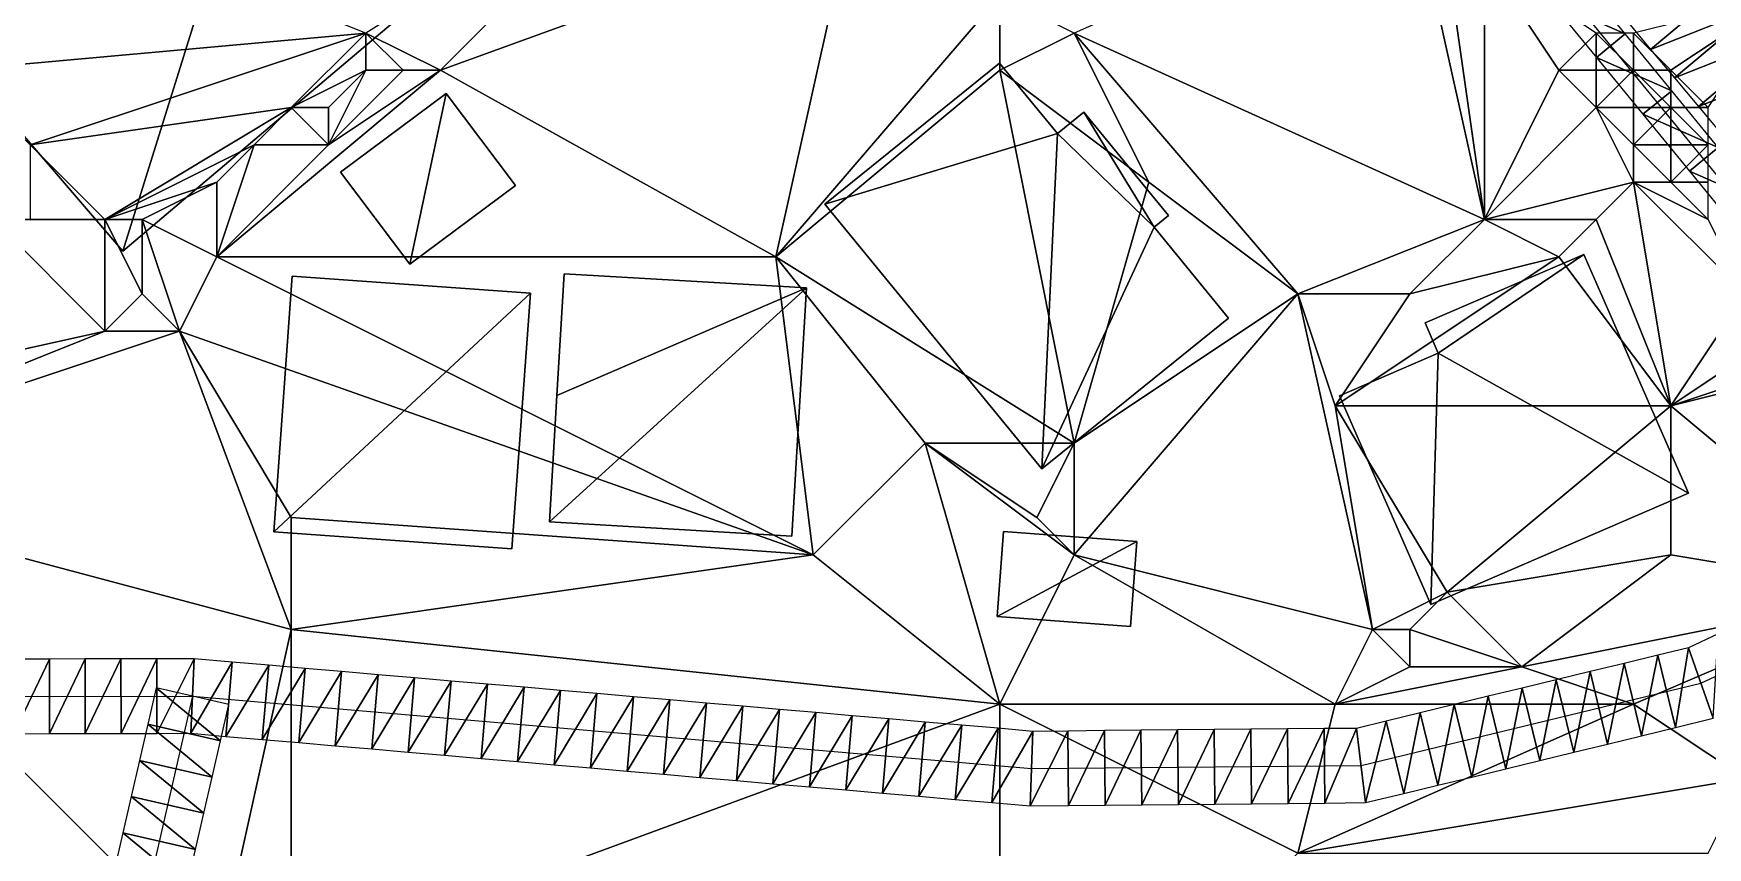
# Model space of a CAD drawing. Header units: metres. Extents: x -1103 to 901, y -902 to 905.
# Drawn here: x 252.2 to 342, y 304.3 to 348 of the extents above; entities that cross this region are included whole.
import ezdxf

# ---------------------------------------------------------------- set-up
doc = ezdxf.new("R2010")
doc.units = ezdxf.units.M
for name, color, linetype in [('OSM_BUILDING_FOOTPRINTS', 7, 'CONTINUOUS'), ('OSM_BUILDING_ROOFS', 1, 'CONTINUOUS'), ('OSM_BUILDING_WALLS', 8, 'CONTINUOUS'), ('OSM_ROAD_AXES', 2, 'CONTINUOUS'), ('OSM_ROAD_SURFACE', 9, 'CONTINUOUS'), ('OSM_TERRAIN', 3, 'CONTINUOUS'), ('OSM_WATER_SURFACE', 5, 'CONTINUOUS'), ('OSM_WATERWAYS', 5, 'CONTINUOUS')]:
    doc.layers.add(name, color=color, linetype=linetype)

msp = doc.modelspace()

# ---------------------------------------------------------------- linework, layer by layer
at = {"layer": 'OSM_BUILDING_FOOTPRINTS'}
for points in [[(232.218, 365.145, 11.342), (278.081, 403.962, 11.342), (302.819, 375.12, 11.342), (256.956, 336.303, 11.342), (232.218, 365.145, 11.342)], [(316.282, 332.709, 10.493), (306.256, 324.614, 10.493), (294.628, 338.825, 10.493), (303.99, 346.389, 10.493), (307.096, 342.607, 10.493), (308.522, 343.757, 10.493), (313.054, 338.205, 10.493), (312.292, 337.586, 10.493), (316.282, 332.709, 10.493)], [(278.025, 339.82, 10.156), (272.354, 335.595, 10.156), (268.64, 340.528, 10.156), (274.3, 344.752, 10.156), (278.025, 339.82, 10.156)], [(322.229, 328.54, 10.446), (327.524, 330.829, 10.446), (326.816, 332.443, 10.446), (335.339, 336.126, 10.446), (340.943, 323.32, 10.446), (327.126, 317.348, 10.446), (322.229, 328.54, 10.446)], [(266.054, 334.954, 10.103), (278.832, 334.047, 10.103), (277.837, 320.334, 10.103), (265.059, 321.241, 10.103), (266.054, 334.954, 10.103)], [(280.645, 335.087, 10.013), (293.644, 334.324, 10.013), (292.848, 321.009, 10.013), (279.849, 321.783, 10.013), (280.247, 328.562, 10.013), (280.645, 335.087, 10.013)], [(304.211, 321.263, 9.379), (311.363, 320.721, 9.379), (311.009, 316.154, 9.379), (303.857, 316.696, 9.379), (304.211, 321.263, 9.379)]]:
    msp.add_polyline3d(points, close=True, dxfattribs=at)
at = {"layer": 'OSM_BUILDING_ROOFS'}
for points in [[(278.081, 403.962, 21.342), (232.218, 365.145, 21.342), (256.956, 336.303, 21.342)], [(278.081, 403.962, 21.342), (256.956, 336.303, 21.342), (302.819, 375.12, 21.342)], [(307.096, 342.607, 22.093), (303.99, 346.389, 22.093), (294.628, 338.825, 22.093)], [(272.354, 335.595, 15.356), (274.3, 344.752, 15.356), (268.64, 340.528, 15.356)], [(272.354, 335.595, 15.356), (278.025, 339.82, 15.356), (274.3, 344.752, 15.356)], [(312.292, 337.586, 22.093), (308.522, 343.757, 22.093), (307.096, 342.607, 22.093)], [(312.292, 337.586, 22.093), (313.054, 338.205, 22.093), (308.522, 343.757, 22.093)], [(307.096, 342.607, 22.093), (294.628, 338.825, 22.093), (306.256, 324.614, 22.093)], [(307.096, 342.607, 22.093), (306.256, 324.614, 22.093), (312.292, 337.586, 22.093)], [(306.256, 324.614, 22.093), (316.282, 332.709, 22.093), (312.292, 337.586, 22.093)], [(327.524, 330.829, 20.446), (335.339, 336.126, 20.446), (326.816, 332.443, 20.446)], [(327.524, 330.829, 20.446), (340.943, 323.32, 20.446), (335.339, 336.126, 20.446)], [(278.832, 334.047, 20.103), (266.054, 334.954, 20.103), (265.059, 321.241, 20.103)], [(293.644, 334.324, 20.013), (280.645, 335.087, 20.013), (280.247, 328.562, 20.013)], [(293.644, 334.324, 20.013), (280.247, 328.562, 20.013), (279.849, 321.783, 20.013)], [(293.644, 334.324, 20.013), (279.849, 321.783, 20.013), (292.848, 321.009, 20.013)], [(278.832, 334.047, 20.103), (265.059, 321.241, 20.103), (277.837, 320.334, 20.103)], [(327.524, 330.829, 20.446), (322.229, 328.54, 20.446), (327.126, 317.348, 20.446)], [(327.524, 330.829, 20.446), (327.126, 317.348, 20.446), (340.943, 323.32, 20.446)], [(311.363, 320.721, 19.379), (304.211, 321.263, 19.379), (303.857, 316.696, 19.379)], [(311.363, 320.721, 19.379), (303.857, 316.696, 19.379), (311.009, 316.154, 19.379)]]:
    msp.add_3dface(points, dxfattribs=at)
at = {"layer": 'OSM_BUILDING_WALLS'}
for points in [[(256.956, 336.303, 11.342), (302.819, 375.12, 11.342), (302.819, 375.12, 21.342)], [(256.956, 336.303, 11.342), (302.819, 375.12, 21.342), (256.956, 336.303, 21.342)], [(232.218, 365.145, 11.342), (256.956, 336.303, 11.342), (256.956, 336.303, 21.342)], [(232.218, 365.145, 11.342), (256.956, 336.303, 21.342), (232.218, 365.145, 21.342)], [(303.99, 346.389, 10.493), (294.628, 338.825, 10.493), (294.628, 338.825, 22.093)], [(303.99, 346.389, 10.493), (294.628, 338.825, 22.093), (303.99, 346.389, 22.093)], [(307.096, 342.607, 10.493), (303.99, 346.389, 10.493), (303.99, 346.389, 22.093)], [(307.096, 342.607, 10.493), (303.99, 346.389, 22.093), (307.096, 342.607, 22.093)], [(274.3, 344.752, 10.156), (268.64, 340.528, 10.156), (268.64, 340.528, 15.356)], [(274.3, 344.752, 10.156), (268.64, 340.528, 15.356), (274.3, 344.752, 15.356)], [(278.025, 339.82, 10.156), (274.3, 344.752, 10.156), (274.3, 344.752, 15.356)], [(278.025, 339.82, 10.156), (274.3, 344.752, 15.356), (278.025, 339.82, 15.356)], [(308.522, 343.757, 10.493), (307.096, 342.607, 10.493), (307.096, 342.607, 22.093)], [(308.522, 343.757, 10.493), (307.096, 342.607, 22.093), (308.522, 343.757, 22.093)], [(313.054, 338.205, 10.493), (308.522, 343.757, 10.493), (308.522, 343.757, 22.093)], [(313.054, 338.205, 10.493), (308.522, 343.757, 22.093), (313.054, 338.205, 22.093)], [(268.64, 340.528, 10.156), (272.354, 335.595, 10.156), (272.354, 335.595, 15.356)], [(268.64, 340.528, 10.156), (272.354, 335.595, 15.356), (268.64, 340.528, 15.356)], [(272.354, 335.595, 10.156), (278.025, 339.82, 10.156), (278.025, 339.82, 15.356)], [(272.354, 335.595, 10.156), (278.025, 339.82, 15.356), (272.354, 335.595, 15.356)], [(294.628, 338.825, 10.493), (306.256, 324.614, 10.493), (306.256, 324.614, 22.093)], [(294.628, 338.825, 10.493), (306.256, 324.614, 22.093), (294.628, 338.825, 22.093)], [(312.292, 337.586, 10.493), (313.054, 338.205, 10.493), (313.054, 338.205, 22.093)], [(312.292, 337.586, 10.493), (313.054, 338.205, 22.093), (312.292, 337.586, 22.093)], [(316.282, 332.709, 10.493), (312.292, 337.586, 10.493), (312.292, 337.586, 22.093)], [(316.282, 332.709, 10.493), (312.292, 337.586, 22.093), (316.282, 332.709, 22.093)], [(335.339, 336.126, 10.446), (326.816, 332.443, 10.446), (326.816, 332.443, 20.446)], [(335.339, 336.126, 10.446), (326.816, 332.443, 20.446), (335.339, 336.126, 20.446)], [(340.943, 323.32, 10.446), (335.339, 336.126, 10.446), (335.339, 336.126, 20.446)], [(340.943, 323.32, 10.446), (335.339, 336.126, 20.446), (340.943, 323.32, 20.446)], [(266.054, 334.954, 10.103), (265.059, 321.241, 10.103), (265.059, 321.241, 20.103)], [(266.054, 334.954, 10.103), (265.059, 321.241, 20.103), (266.054, 334.954, 20.103)], [(278.832, 334.047, 10.103), (266.054, 334.954, 10.103), (266.054, 334.954, 20.103)], [(278.832, 334.047, 10.103), (266.054, 334.954, 20.103), (278.832, 334.047, 20.103)], [(280.645, 335.087, 10.013), (280.247, 328.562, 10.013), (280.247, 328.562, 20.013)], [(280.645, 335.087, 10.013), (280.247, 328.562, 20.013), (280.645, 335.087, 20.013)], [(293.644, 334.324, 10.013), (280.645, 335.087, 10.013), (280.645, 335.087, 20.013)], [(293.644, 334.324, 10.013), (280.645, 335.087, 20.013), (293.644, 334.324, 20.013)], [(292.848, 321.009, 10.013), (293.644, 334.324, 10.013), (293.644, 334.324, 20.013)], [(292.848, 321.009, 10.013), (293.644, 334.324, 20.013), (292.848, 321.009, 20.013)], [(277.837, 320.334, 10.103), (278.832, 334.047, 10.103), (278.832, 334.047, 20.103)], [(277.837, 320.334, 10.103), (278.832, 334.047, 20.103), (277.837, 320.334, 20.103)], [(306.256, 324.614, 10.493), (316.282, 332.709, 10.493), (316.282, 332.709, 22.093)], [(306.256, 324.614, 10.493), (316.282, 332.709, 22.093), (306.256, 324.614, 22.093)], [(326.816, 332.443, 10.446), (327.524, 330.829, 10.446), (327.524, 330.829, 20.446)], [(326.816, 332.443, 10.446), (327.524, 330.829, 20.446), (326.816, 332.443, 20.446)], [(327.524, 330.829, 10.446), (322.229, 328.54, 10.446), (322.229, 328.54, 20.446)], [(327.524, 330.829, 10.446), (322.229, 328.54, 20.446), (327.524, 330.829, 20.446)], [(280.247, 328.562, 10.013), (279.849, 321.783, 10.013), (279.849, 321.783, 20.013)], [(280.247, 328.562, 10.013), (279.849, 321.783, 20.013), (280.247, 328.562, 20.013)], [(322.229, 328.54, 10.446), (327.126, 317.348, 10.446), (327.126, 317.348, 20.446)], [(322.229, 328.54, 10.446), (327.126, 317.348, 20.446), (322.229, 328.54, 20.446)], [(327.126, 317.348, 10.446), (340.943, 323.32, 10.446), (340.943, 323.32, 20.446)], [(327.126, 317.348, 10.446), (340.943, 323.32, 20.446), (327.126, 317.348, 20.446)], [(279.849, 321.783, 10.013), (292.848, 321.009, 10.013), (292.848, 321.009, 20.013)], [(279.849, 321.783, 10.013), (292.848, 321.009, 20.013), (279.849, 321.783, 20.013)], [(265.059, 321.241, 10.103), (277.837, 320.334, 10.103), (277.837, 320.334, 20.103)], [(265.059, 321.241, 10.103), (277.837, 320.334, 20.103), (265.059, 321.241, 20.103)], [(304.211, 321.263, 9.379), (303.857, 316.696, 9.379), (303.857, 316.696, 19.379)], [(304.211, 321.263, 9.379), (303.857, 316.696, 19.379), (304.211, 321.263, 19.379)], [(311.363, 320.721, 9.379), (304.211, 321.263, 9.379), (304.211, 321.263, 19.379)], [(311.363, 320.721, 9.379), (304.211, 321.263, 19.379), (311.363, 320.721, 19.379)], [(311.009, 316.154, 9.379), (311.363, 320.721, 9.379), (311.363, 320.721, 19.379)], [(311.009, 316.154, 9.379), (311.363, 320.721, 19.379), (311.009, 316.154, 19.379)], [(303.857, 316.696, 9.379), (311.009, 316.154, 9.379), (311.009, 316.154, 19.379)], [(303.857, 316.696, 9.379), (311.009, 316.154, 19.379), (303.857, 316.696, 19.379)]]:
    msp.add_3dface(points, dxfattribs=at)
at = {"layer": 'OSM_ROAD_AXES'}
for points in [[(64.886, 443.101, 7.999), (94.742, 410.399, 8.121), (104.735, 395.392, 9.285), (108.062, 377.864, 11.365), (117.358, 328.939, 13.753), (122.918, 299.665, 13.693), (125.704, 293.306, 13.958), (137.111, 292.908, 13.913), (147.037, 294.534, 14.168), (197.266, 306.035, 13.833), (218.18, 310.094, 13.537), (237.667, 312.383, 12.933), (260.703, 312.427, 12.885), (305.703, 308.534, 11.05), (323.389, 308.7, 10.891), (341.606, 313.123, 11.978), (363.017, 323.054, 14.291)], [(260.703, 312.427, 12.885), (246.411, 250.087, 11.644), (236.064, 190.446, 11.754), (234.715, 183.623, 11.492)]]:
    msp.add_polyline3d(points, dxfattribs=at)
at = {"layer": 'OSM_ROAD_SURFACE'}
for points in [[(337.634, 348.65, 14.994), (338.917, 347.121, 14.942), (343.514, 350.976, 14.894)], [(338.917, 347.121, 14.942), (344.797, 349.447, 14.789), (343.514, 350.976, 14.894)], [(338.917, 347.121, 14.942), (340.199, 345.592, 14.855), (344.797, 349.447, 14.789)], [(340.199, 345.592, 14.855), (346.079, 347.918, 14.784), (344.797, 349.447, 14.789)], [(340.199, 345.592, 14.855), (341.482, 344.063, 14.754), (346.079, 347.918, 14.784)], [(341.482, 344.063, 14.754), (347.361, 346.389, 14.796), (346.079, 347.918, 14.784)], [(341.482, 344.063, 14.754), (342.764, 342.533, 14.73), (347.361, 346.389, 14.796)], [(342.271, 311.237, 12.05), (342.549, 315.765, 12.319), (340.942, 315.01, 12.142)], [(251.109, 310.409, 12.952), (253.021, 314.412, 12.92), (251.101, 314.409, 12.921)], [(251.109, 310.409, 12.952), (253.029, 310.412, 12.952), (253.021, 314.412, 12.92)], [(253.029, 310.412, 12.952), (254.941, 314.416, 12.92), (253.021, 314.412, 12.92)], [(253.029, 310.412, 12.952), (254.948, 310.416, 12.951), (254.941, 314.416, 12.92)], [(254.948, 310.416, 12.951), (256.86, 314.42, 12.92), (254.941, 314.416, 12.92)], [(254.948, 310.416, 12.951), (256.868, 310.42, 12.951), (256.86, 314.42, 12.92)], [(256.868, 310.42, 12.951), (258.78, 314.423, 12.92), (256.86, 314.42, 12.92)], [(256.868, 310.42, 12.951), (258.788, 310.423, 12.951), (258.78, 314.423, 12.92)], [(258.788, 310.423, 12.951), (260.789, 314.425, 12.919), (258.78, 314.423, 12.92)], [(258.788, 310.423, 12.951), (260.618, 310.429, 12.951), (260.789, 314.425, 12.919)], [(260.618, 310.429, 12.951), (262.832, 314.25, 12.92), (260.789, 314.425, 12.919)], [(338.435, 310.295, 11.726), (339.313, 314.624, 12), (337.491, 314.182, 11.84)], [(338.435, 310.295, 11.726), (340.256, 310.737, 11.845), (339.313, 314.624, 12)], [(340.256, 310.737, 11.845), (340.942, 315.01, 12.142), (339.313, 314.624, 12)], [(340.256, 310.737, 11.845), (342.271, 311.237, 12.05), (340.942, 315.01, 12.142)], [(260.618, 310.429, 12.951), (262.488, 310.265, 12.952), (262.832, 314.25, 12.92)], [(262.488, 310.265, 12.952), (264.789, 314.081, 12.921), (262.832, 314.25, 12.92)], [(262.488, 310.265, 12.952), (264.444, 310.096, 12.953), (264.789, 314.081, 12.921)], [(264.444, 310.096, 12.953), (266.745, 313.912, 12.876), (264.789, 314.081, 12.921)], [(264.444, 310.096, 12.953), (266.401, 309.927, 12.9), (266.745, 313.912, 12.876)], [(266.401, 309.927, 12.9), (268.702, 313.742, 12.787), (266.745, 313.912, 12.876)], [(266.401, 309.927, 12.9), (268.357, 309.757, 12.811), (268.702, 313.742, 12.787)], [(268.357, 309.757, 12.811), (270.658, 313.573, 12.697), (268.702, 313.742, 12.787)], [(268.357, 309.757, 12.811), (270.314, 309.588, 12.721), (270.658, 313.573, 12.697)], [(270.314, 309.588, 12.721), (272.615, 313.404, 12.607), (270.658, 313.573, 12.697)], [(270.314, 309.588, 12.721), (272.27, 309.419, 12.631), (272.615, 313.404, 12.607)], [(272.27, 309.419, 12.631), (274.572, 313.235, 12.518), (272.615, 313.404, 12.607)], [(334.791, 309.41, 11.512), (335.669, 313.74, 11.681), (333.848, 313.297, 11.526)], [(334.791, 309.41, 11.512), (336.613, 309.853, 11.619), (335.669, 313.74, 11.681)], [(336.613, 309.853, 11.619), (337.491, 314.182, 11.84), (335.669, 313.74, 11.681)], [(336.613, 309.853, 11.619), (338.435, 310.295, 11.726), (337.491, 314.182, 11.84)], [(258.754, 312.874, 12.932), (258.307, 310.926, 12.947), (262.206, 310.032, 12.954)], [(258.754, 312.874, 12.932), (262.206, 310.032, 12.954), (262.653, 311.98, 12.938)], [(272.27, 309.419, 12.631), (274.227, 309.25, 12.542), (274.572, 313.235, 12.518)], [(274.227, 309.25, 12.542), (276.528, 313.065, 12.428), (274.572, 313.235, 12.518)], [(274.227, 309.25, 12.542), (276.183, 309.08, 12.452), (276.528, 313.065, 12.428)], [(276.183, 309.08, 12.452), (278.485, 312.896, 12.338), (276.528, 313.065, 12.428)], [(276.183, 309.08, 12.452), (278.14, 308.911, 12.362), (278.485, 312.896, 12.338)], [(278.14, 308.911, 12.362), (280.441, 312.727, 12.249), (278.485, 312.896, 12.338)], [(278.14, 308.911, 12.362), (280.096, 308.742, 12.273), (280.441, 312.727, 12.249)], [(280.096, 308.742, 12.273), (282.398, 312.558, 12.159), (280.441, 312.727, 12.249)], [(280.096, 308.742, 12.273), (282.053, 308.573, 12.183), (282.398, 312.558, 12.159)], [(282.053, 308.573, 12.183), (284.354, 312.388, 12.069), (282.398, 312.558, 12.159)], [(331.148, 308.526, 11.298), (332.026, 312.855, 11.428), (330.204, 312.413, 11.33)], [(331.148, 308.526, 11.298), (332.97, 308.968, 11.405), (332.026, 312.855, 11.428)], [(332.97, 308.968, 11.405), (333.848, 313.297, 11.526), (332.026, 312.855, 11.428)], [(332.97, 308.968, 11.405), (334.791, 309.41, 11.512), (333.848, 313.297, 11.526)], [(282.053, 308.573, 12.183), (284.009, 308.403, 12.093), (284.354, 312.388, 12.069)], [(284.009, 308.403, 12.093), (286.311, 312.219, 11.98), (284.354, 312.388, 12.069)], [(284.009, 308.403, 12.093), (285.966, 308.234, 12.004), (286.311, 312.219, 11.98)], [(285.966, 308.234, 12.004), (288.267, 312.05, 11.89), (286.311, 312.219, 11.98)], [(285.966, 308.234, 12.004), (287.922, 308.065, 11.914), (288.267, 312.05, 11.89)], [(287.922, 308.065, 11.914), (290.224, 311.881, 11.8), (288.267, 312.05, 11.89)], [(287.922, 308.065, 11.914), (289.879, 307.895, 11.824), (290.224, 311.881, 11.8)], [(289.879, 307.895, 11.824), (292.18, 311.711, 11.71), (290.224, 311.881, 11.8)], [(289.879, 307.895, 11.824), (291.835, 307.726, 11.735), (292.18, 311.711, 11.71)], [(291.835, 307.726, 11.735), (294.137, 311.542, 11.621), (292.18, 311.711, 11.71)], [(327.505, 307.641, 11.098), (328.383, 311.97, 11.232), (326.561, 311.528, 11.143)], [(327.505, 307.641, 11.098), (329.326, 308.083, 11.191), (328.383, 311.97, 11.232)], [(329.326, 308.083, 11.191), (330.204, 312.413, 11.33), (328.383, 311.97, 11.232)], [(329.326, 308.083, 11.191), (331.148, 308.526, 11.298), (330.204, 312.413, 11.33)], [(258.307, 310.926, 12.947), (257.861, 308.978, 12.962), (261.76, 308.084, 12.969)], [(258.307, 310.926, 12.947), (261.76, 308.084, 12.969), (262.206, 310.032, 12.954)], [(291.835, 307.726, 11.735), (293.792, 307.557, 11.64), (294.137, 311.542, 11.621)], [(293.792, 307.557, 11.64), (296.093, 311.373, 11.531), (294.137, 311.542, 11.621)], [(293.792, 307.557, 11.64), (295.748, 307.388, 11.543), (296.093, 311.373, 11.531)], [(295.748, 307.388, 11.543), (298.05, 311.204, 11.441), (296.093, 311.373, 11.531)], [(295.748, 307.388, 11.543), (297.705, 307.218, 11.446), (298.05, 311.204, 11.441)], [(297.705, 307.218, 11.446), (300.006, 311.034, 11.352), (298.05, 311.204, 11.441)], [(297.705, 307.218, 11.446), (299.661, 307.049, 11.349), (300.006, 311.034, 11.352)], [(299.661, 307.049, 11.349), (301.963, 310.865, 11.259), (300.006, 311.034, 11.352)], [(299.661, 307.049, 11.349), (301.618, 306.88, 11.253), (301.963, 310.865, 11.259)], [(301.618, 306.88, 11.253), (303.919, 310.696, 11.162), (301.963, 310.865, 11.259)], [(323.631, 306.714, 10.908), (324.739, 311.086, 11.053), (323.148, 310.685, 10.975)], [(323.631, 306.714, 10.908), (325.683, 307.199, 11.009), (324.739, 311.086, 11.053)], [(325.683, 307.199, 11.009), (326.561, 311.528, 11.143), (324.739, 311.086, 11.053)], [(325.683, 307.199, 11.009), (327.505, 307.641, 11.098), (326.561, 311.528, 11.143)], [(301.618, 306.88, 11.253), (303.575, 306.711, 11.156), (303.919, 310.696, 11.162)], [(303.575, 306.711, 11.156), (305.78, 310.532, 11.109), (303.919, 310.696, 11.162)], [(303.575, 306.711, 11.156), (305.627, 306.535, 11.09), (305.78, 310.532, 11.109)], [(305.627, 306.535, 11.09), (307.687, 306.552, 11.035), (307.65, 310.552, 11.071)], [(305.627, 306.535, 11.09), (307.65, 310.552, 11.071), (305.78, 310.532, 11.109)], [(307.687, 306.552, 11.035), (309.615, 310.571, 11.048), (307.65, 310.552, 11.071)], [(307.687, 306.552, 11.035), (309.652, 306.571, 10.982), (309.615, 310.571, 11.048)], [(309.652, 306.571, 10.982), (311.58, 310.589, 11.026), (309.615, 310.571, 11.048)], [(309.652, 306.571, 10.982), (311.618, 306.589, 10.93), (311.58, 310.589, 11.026)], [(311.618, 306.589, 10.93), (313.545, 310.608, 11.003), (311.58, 310.589, 11.026)], [(311.618, 306.589, 10.93), (313.583, 306.608, 10.877), (313.545, 310.608, 11.003)], [(313.583, 306.608, 10.877), (315.51, 310.626, 10.981), (313.545, 310.608, 11.003)], [(313.583, 306.608, 10.877), (315.548, 306.626, 10.836), (315.51, 310.626, 10.981)], [(315.548, 306.626, 10.836), (317.475, 310.644, 10.958), (315.51, 310.626, 10.981)], [(315.548, 306.626, 10.836), (317.513, 306.645, 10.814), (317.475, 310.644, 10.958)], [(317.513, 306.645, 10.814), (319.441, 310.663, 10.935), (317.475, 310.644, 10.958)], [(317.513, 306.645, 10.814), (319.478, 306.663, 10.791), (319.441, 310.663, 10.935)], [(319.478, 306.663, 10.791), (321.406, 310.681, 10.913), (319.441, 310.663, 10.935)], [(319.478, 306.663, 10.791), (321.443, 306.681, 10.812), (321.406, 310.681, 10.913)], [(321.443, 306.681, 10.812), (323.148, 310.685, 10.975), (321.406, 310.681, 10.913)], [(321.443, 306.681, 10.812), (323.631, 306.714, 10.908), (323.148, 310.685, 10.975)], [(257.861, 308.978, 12.962), (257.414, 307.03, 12.978), (261.313, 306.136, 12.984)], [(257.861, 308.978, 12.962), (261.313, 306.136, 12.984), (261.76, 308.084, 12.969)], [(257.414, 307.03, 12.978), (256.967, 305.081, 12.993), (260.866, 304.188, 12.999)], [(257.414, 307.03, 12.978), (260.866, 304.188, 12.999), (261.313, 306.136, 12.984)], [(256.967, 305.081, 12.993), (256.521, 303.133, 13.003), (260.42, 302.239, 13.015)], [(256.967, 305.081, 12.993), (260.42, 302.239, 13.015), (260.866, 304.188, 12.999)]]:
    msp.add_3dface(points, dxfattribs=at)
at = {"layer": 'OSM_TERRAIN'}
for points in [[(248, 346, 13.471), (270, 348, 13.665), (230, 364, 13.646)], [(274, 346, 12.241), (286, 358, 13.678), (270, 348, 13.665)], [(274, 346, 12.241), (296, 354, 13.964), (286, 358, 13.678)], [(330, 338, 13.766), (326, 356, 15.254), (308, 348, 13.806)], [(330, 338, 13.766), (328, 352, 15.012), (326, 356, 15.254)], [(274, 346, 12.241), (292, 336, 12.17), (296, 354, 13.964)], [(292, 336, 12.17), (304, 350, 13.698), (296, 354, 13.964)], [(330, 338, 13.766), (330, 352, 15.016), (328, 352, 15.012)], [(330, 338, 13.766), (334, 346, 14.59), (330, 352, 15.016)], [(334, 346, 14.59), (336, 348, 14.337), (330, 352, 15.016)], [(292, 336, 12.17), (304, 346, 12.639), (304, 350, 13.698)], [(304, 346, 12.639), (308, 348, 13.806), (304, 350, 13.698)], [(340, 346, 14.865), (346, 350, 14.708), (338, 348, 14.915)], [(340, 346, 14.865), (342, 344, 14.805), (346, 350, 14.708)], [(252, 342, 13.643), (270, 348, 13.665), (248, 346, 13.471)], [(252, 342, 13.643), (266, 344, 13.665), (270, 348, 13.665)], [(266, 344, 13.665), (270, 346, 13.148), (270, 348, 13.665)], [(270, 346, 13.148), (272, 346, 12.547), (270, 348, 13.665)], [(272, 346, 12.547), (274, 346, 12.241), (270, 348, 13.665)], [(312, 340, 12.681), (308, 348, 13.806), (304, 346, 12.639)], [(320, 334, 12.954), (330, 338, 13.766), (308, 348, 13.806)], [(312, 340, 12.681), (320, 334, 12.954), (308, 348, 13.806)], [(334, 346, 14.59), (336, 346, 14.149), (336, 348, 14.337)], [(336, 346, 14.149), (338, 346, 14.337), (336, 348, 14.337)], [(338, 346, 14.337), (338, 348, 14.915), (336, 348, 14.337)], [(338, 346, 14.337), (340, 346, 14.865), (338, 348, 14.915)], [(262, 336, 12.212), (292, 336, 12.17), (274, 346, 12.241)], [(262, 336, 12.212), (274, 346, 12.241), (268, 342, 12.31)], [(268, 344, 12.949), (270, 346, 13.148), (266, 344, 13.665)], [(268, 344, 12.949), (268, 342, 12.31), (270, 346, 13.148)], [(268, 342, 12.31), (272, 346, 12.547), (270, 346, 13.148)], [(268, 342, 12.31), (274, 346, 12.241), (272, 346, 12.547)], [(292, 336, 12.17), (308, 326, 12.635), (304, 346, 12.639)], [(308, 326, 12.635), (312, 340, 12.681), (304, 346, 12.639)], [(330, 338, 13.766), (336, 344, 14.473), (334, 346, 14.59)], [(336, 344, 14.473), (336, 346, 14.149), (334, 346, 14.59)], [(336, 344, 14.473), (338, 344, 13.9), (338, 346, 14.337)], [(336, 344, 14.473), (338, 346, 14.337), (336, 346, 14.149)], [(338, 344, 13.9), (340, 344, 14.352), (338, 346, 14.337)], [(340, 344, 14.352), (340, 346, 14.865), (338, 346, 14.337)], [(340, 344, 14.352), (342, 344, 14.805), (340, 346, 14.865)], [(256, 338, 13.665), (266, 344, 13.665), (252, 342, 13.643)], [(264, 342, 13.581), (266, 344, 13.665), (256, 338, 13.665)], [(264, 342, 13.581), (268, 342, 12.31), (266, 344, 13.665)], [(268, 342, 12.31), (268, 344, 12.949), (266, 344, 13.665)], [(330, 338, 13.766), (338, 340, 14.243), (336, 344, 14.473)], [(338, 340, 14.243), (338, 342, 14.378), (336, 344, 14.473)], [(338, 342, 14.378), (338, 344, 13.9), (336, 344, 14.473)], [(338, 342, 14.378), (340, 342, 13.789), (340, 344, 14.352)], [(338, 342, 14.378), (340, 344, 14.352), (338, 344, 13.9)], [(340, 342, 13.789), (342, 342, 14.381), (340, 344, 14.352)], [(342, 342, 14.381), (342, 344, 14.805), (340, 344, 14.352)], [(252, 338, 12.559), (256, 338, 13.665), (252, 342, 13.643)], [(262, 340, 13.483), (264, 342, 13.581), (256, 338, 13.665)], [(262, 340, 13.483), (262, 336, 12.212), (264, 342, 13.581)], [(262, 336, 12.212), (268, 342, 12.31), (264, 342, 13.581)], [(338, 340, 14.243), (340, 340, 14.305), (338, 342, 14.378)], [(340, 340, 14.305), (340, 342, 13.789), (338, 342, 14.378)], [(340, 340, 14.305), (342, 340, 13.816), (342, 342, 14.381)], [(340, 340, 14.305), (342, 342, 14.381), (340, 342, 13.789)], [(258, 338, 13.665), (262, 340, 13.483), (256, 338, 13.665)], [(258, 338, 13.665), (262, 336, 12.212), (262, 340, 13.483)], [(308, 326, 12.635), (320, 334, 12.954), (312, 340, 12.681)], [(330, 338, 13.766), (336, 338, 13.351), (338, 340, 14.243)], [(340, 328, 12.852), (338, 340, 14.243), (336, 338, 13.351)], [(340, 328, 12.852), (344, 334, 14.107), (338, 340, 14.243)], [(344, 334, 14.107), (342, 338, 14.159), (338, 340, 14.243)], [(338, 340, 14.243), (342, 338, 14.159), (340, 340, 14.305)], [(342, 338, 14.159), (342, 340, 13.816), (340, 340, 14.305)], [(238, 328, 12.66), (256, 332, 12.053), (250, 338, 12)], [(256, 332, 12.053), (256, 338, 13.665), (250, 338, 12)], [(250, 338, 12), (256, 338, 13.665), (252, 338, 12.559)], [(256, 332, 12.053), (258, 334, 12.628), (256, 338, 13.665)], [(256, 338, 13.665), (258, 334, 12.628), (258, 338, 13.665)], [(258, 334, 12.628), (260, 332, 12.053), (258, 338, 13.665)], [(260, 332, 12.053), (262, 336, 12.212), (258, 338, 13.665)], [(326, 334, 12.932), (330, 338, 13.766), (320, 334, 12.954)], [(326, 334, 12.932), (334, 336, 12.793), (330, 338, 13.766)], [(334, 336, 12.793), (336, 338, 13.351), (330, 338, 13.766)], [(334, 336, 12.793), (340, 328, 12.852), (336, 338, 13.351)], [(260, 332, 12.053), (294, 320, 11.947), (262, 336, 12.212)], [(294, 320, 11.947), (292, 336, 12.17), (262, 336, 12.212)], [(294, 320, 11.947), (300, 326, 11.767), (292, 336, 12.17)], [(300, 326, 11.767), (308, 326, 12.635), (292, 336, 12.17)], [(322, 328, 12.653), (340, 328, 12.852), (334, 336, 12.793)], [(322, 328, 12.653), (334, 336, 12.793), (326, 334, 12.932)], [(256, 332, 12.053), (260, 332, 12.053), (258, 334, 12.628)], [(308, 320, 11.41), (320, 334, 12.954), (308, 326, 12.635)], [(308, 320, 11.41), (324, 316, 11.53), (320, 334, 12.954)], [(320, 334, 12.954), (324, 316, 11.53), (322, 328, 12.653)], [(322, 328, 12.653), (326, 334, 12.932), (320, 334, 12.954)], [(340, 328, 12.852), (346, 332, 14.081), (344, 334, 14.107)], [(236, 324, 12.797), (266, 316, 12.856), (260, 332, 12.053)], [(260, 332, 12.053), (256, 332, 12.053), (236, 324, 12.797)], [(236, 324, 12.797), (256, 332, 12.053), (238, 328, 12.66)], [(266, 316, 12.856), (266, 322, 12.135), (260, 332, 12.053)], [(266, 322, 12.135), (294, 320, 11.947), (260, 332, 12.053)], [(340, 328, 12.852), (346, 330, 13.915), (346, 332, 14.081)], [(340, 328, 12.852), (352, 318, 13.091), (348, 330, 14.033)], [(340, 328, 12.852), (348, 330, 14.033), (346, 330, 13.915)], [(328, 318, 12.676), (322, 328, 12.653), (324, 316, 11.53)], [(328, 318, 12.676), (340, 328, 12.852), (322, 328, 12.653)], [(328, 318, 12.676), (340, 320, 12.574), (340, 328, 12.852)], [(340, 320, 12.574), (352, 318, 13.091), (340, 328, 12.852)], [(304, 312, 11.116), (300, 326, 11.767), (294, 320, 11.947)], [(304, 312, 11.116), (308, 320, 11.41), (300, 326, 11.767)], [(300, 326, 11.767), (308, 320, 11.41), (306, 322, 11.845)], [(300, 326, 11.767), (306, 322, 11.845), (308, 326, 12.635)], [(306, 322, 11.845), (308, 320, 11.41), (308, 326, 12.635)], [(252, 268, 12.563), (262, 298, 12.998), (236, 324, 12.797)], [(262, 298, 12.998), (266, 316, 12.856), (236, 324, 12.797)], [(266, 316, 12.856), (294, 320, 11.947), (266, 322, 12.135)], [(304, 312, 11.116), (294, 320, 11.947), (266, 316, 12.856)], [(304, 312, 11.116), (322, 312, 10.903), (308, 320, 11.41)], [(308, 320, 11.41), (322, 312, 10.903), (324, 316, 11.53)], [(332, 314, 11.425), (340, 320, 12.574), (328, 318, 12.676)], [(332, 314, 11.425), (352, 318, 13.091), (340, 320, 12.574)], [(324, 316, 11.53), (326, 316, 12.106), (328, 318, 12.676)], [(326, 316, 12.106), (332, 314, 11.425), (328, 318, 12.676)], [(338, 312, 11.604), (352, 318, 13.091), (332, 314, 11.425)], [(338, 312, 11.604), (344, 308, 12.096), (352, 318, 13.091)], [(262, 298, 12.998), (266, 298, 12.894), (266, 316, 12.856)], [(266, 298, 12.894), (304, 312, 11.116), (266, 316, 12.856)], [(322, 312, 10.903), (326, 314, 11.315), (324, 316, 11.53)], [(326, 314, 11.315), (326, 316, 12.106), (324, 316, 11.53)], [(326, 314, 11.315), (332, 314, 11.425), (326, 316, 12.106)], [(338, 312, 11.604), (332, 314, 11.425), (322, 312, 10.903)], [(322, 312, 10.903), (332, 314, 11.425), (326, 314, 11.315)], [(266, 298, 12.894), (304, 288, 10.975), (304, 312, 11.116)], [(304, 288, 10.975), (320, 304, 10.639), (304, 312, 11.116)], [(320, 304, 10.639), (322, 312, 10.903), (304, 312, 11.116)], [(320, 304, 10.639), (344, 308, 12.096), (338, 312, 11.604)], [(320, 304, 10.639), (338, 312, 11.604), (322, 312, 10.903)], [(320, 304, 10.639), (342, 304, 11.248), (344, 308, 12.096)]]:
    msp.add_3dface(points, dxfattribs=at)
at = {"layer": 'OSM_WATER_SURFACE'}
for points in [[(337.558, 347.953, 14.823), (335.062, 350.997, 14.995), (333.515, 349.729, 14.725)], [(337.558, 347.953, 14.823), (333.515, 349.729, 14.725), (336.011, 346.685, 14.572)], [(340.053, 344.908, 14.647), (337.558, 347.953, 14.823), (336.011, 346.685, 14.572)], [(340.053, 344.908, 14.647), (336.011, 346.685, 14.572), (338.506, 343.64, 14.436)], [(342.548, 341.864, 14.534), (340.053, 344.908, 14.647), (338.506, 343.64, 14.436)], [(342.548, 341.864, 14.534), (338.506, 343.64, 14.436), (341.001, 340.596, 14.316)], [(345.044, 338.819, 14.504), (342.548, 341.864, 14.534), (341.001, 340.596, 14.316)], [(345.044, 338.819, 14.504), (341.001, 340.596, 14.316), (343.497, 337.551, 14.209)]]:
    msp.add_3dface(points, dxfattribs=at)
at = {"layer": 'OSM_WATERWAYS'}
msp.add_polyline3d([(354.252, 326.007, 13.759), (304.344, 386.898, 15.533), (255.697, 446.418, 14.535), (228.836, 476.852, 16.433), (185.141, 519.374, 13.479), (174.23, 529.858, 14.134)], dxfattribs=at)

doc.saveas('drawing.dxf')
